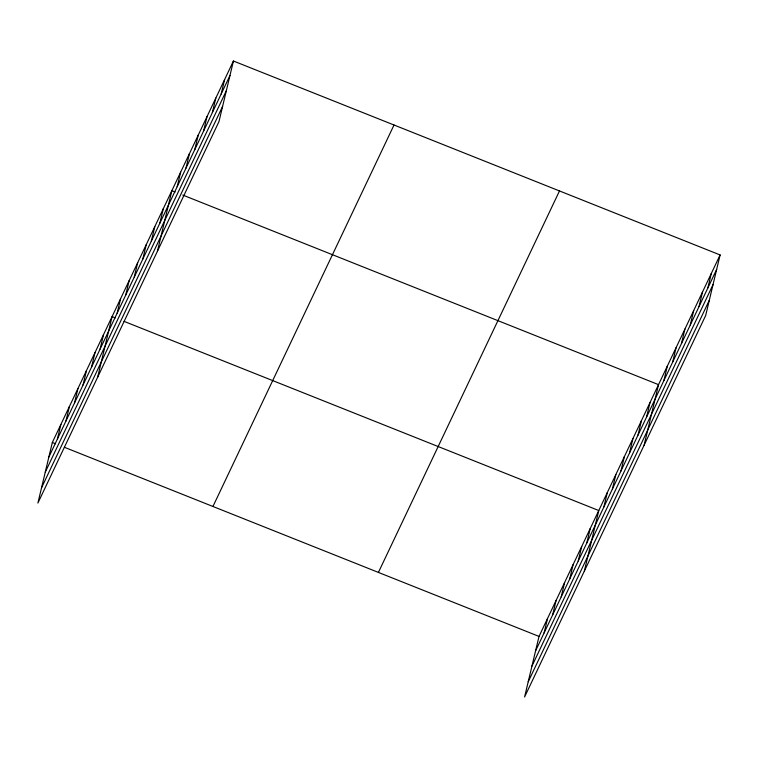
<?xml version="1.0" encoding="UTF-8"?>
<svg xmlns="http://www.w3.org/2000/svg" width="758" height="758" viewBox="0 0 758 758"><rect width="100%" height="100%" fill="white"/><g stroke="black" fill="none" stroke-linecap="round" stroke-linejoin="round"><path stroke-width="1.14" d="M233.417 61.01L52.33 442.473L37.9 503.056L218.977 121.583L233.417 61.01L720.1 254.944L705.67 315.527L524.583 696.99L539.023 636.417L720.1 254.944M57.419 438.986L60.867 424.489M65.955 421.003L69.404 406.506M74.492 403.019L77.941 388.522M83.029 385.036L86.478 370.539M91.566 367.052L95.015 352.555M100.094 349.068L103.552 334.581M97.659 377.171L112.089 316.598L115.368 317.896M117.168 313.101L120.626 298.614M125.705 295.118L129.163 280.631M134.242 277.134L137.7 262.647M142.779 259.151L146.237 244.663M151.316 241.167L154.774 226.68M159.853 223.184L163.311 208.696M157.418 251.286L171.848 190.713L175.126 192.011M177.183 186.676L180.641 172.18M185.985 168.143L189.434 153.656M194.778 149.62L198.236 135.123M203.57 131.087L207.029 116.599M212.373 112.563L215.822 98.066M221.165 94.03L224.614 79.543M544.102 632.921L547.551 618.433M552.639 614.937L556.088 600.45M561.176 596.953L564.625 582.466M569.713 578.97L573.162 564.483M578.25 560.986L581.699 546.499M586.787 543.003L590.236 528.515M584.342 571.106L598.773 510.532L124.104 321.383M603.861 507.036L607.31 492.548M612.398 489.062L615.847 474.565M620.935 471.078L624.384 456.581M629.472 453.094L632.921 438.598M638.009 435.111L641.457 420.614M646.546 417.127L649.994 402.631M644.101 445.221L658.531 384.647L182.773 195.062M663.875 380.611L667.324 366.114M672.668 362.087L676.127 347.59M681.461 343.554L684.919 329.057M690.263 325.03L693.712 310.534M699.056 306.497L702.505 292.001M707.849 287.974L711.307 273.477M48.882 456.97L229.958 75.506M45.253 472.177L226.339 90.714M41.519 487.849L222.606 106.376M212.941 506.477L394.018 125.013M378.413 572.413L559.489 190.95M535.565 650.904L716.651 269.441M531.945 666.111L713.022 284.648M528.212 681.783L709.289 300.32M52.33 442.473L55.609 443.781M64.354 447.267L539.023 636.417"/></g></svg>
